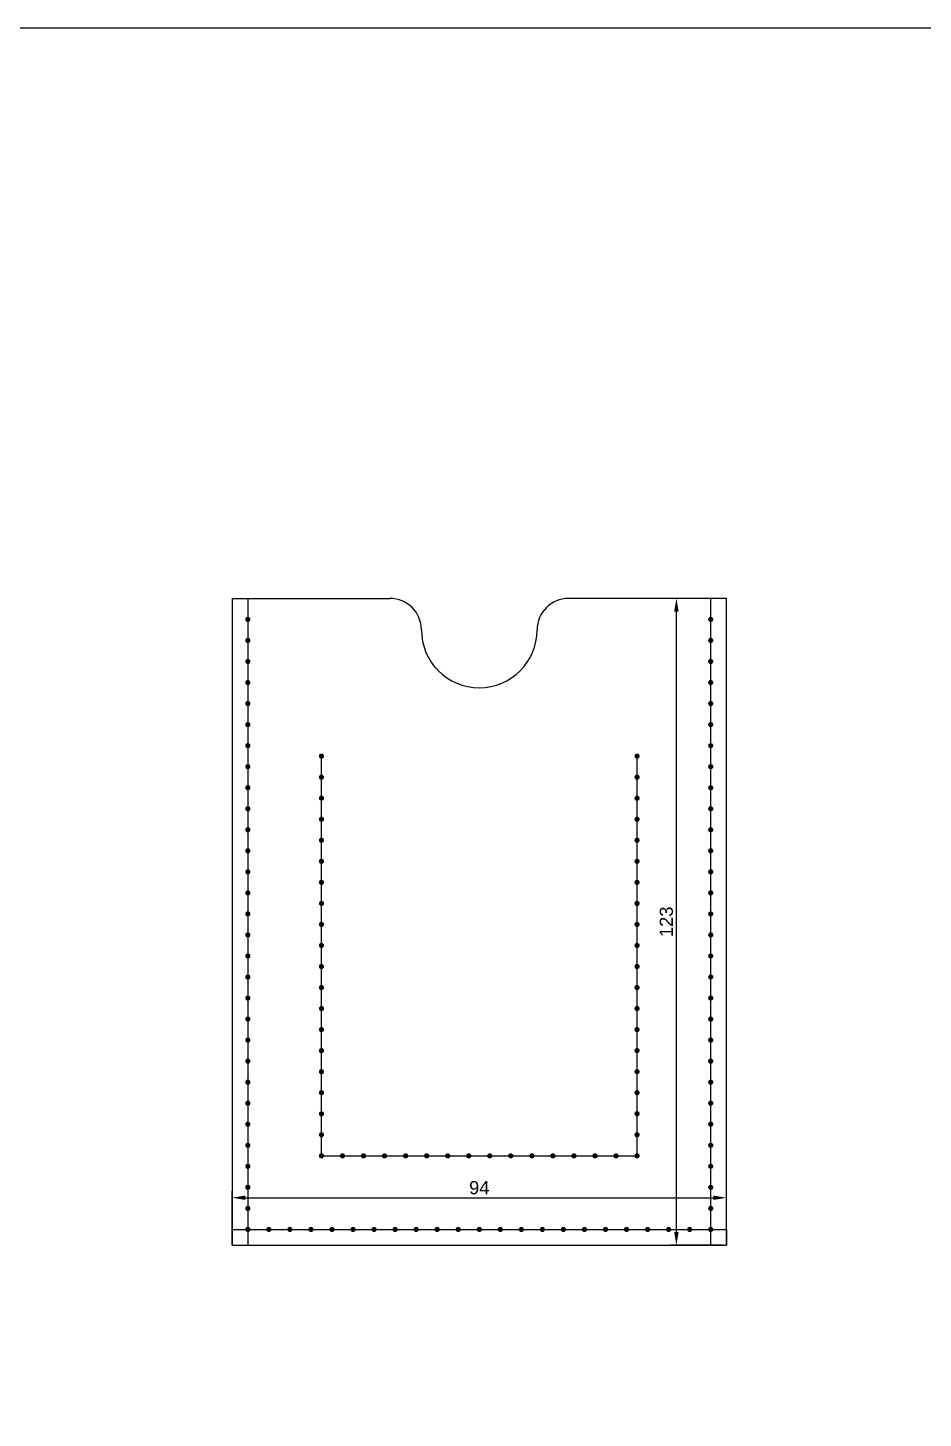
# Model space of a CAD drawing. Header units: millimetres. Extents: x 1335 to 6986, y 304 to 1543.
# Drawn here: x 5789.4 to 5959.7, y 1113.4 to 1377.8 of the extents above; entities that cross this region are included whole.
import ezdxf

# ---------------------------------------------------------------- set-up
doc = ezdxf.new("R2010")
doc.units = ezdxf.units.MM
doc.layers.add('Общий лист', color=7, linetype='Continuous')
doc.styles.get("Standard").update_dxf_attribs({"font": 'arial.ttf'})
doc.dimstyles.new('ISO-25', dxfattribs={"dimtxt": 2.5, "dimasz": 2.5, "dimexe": 1.25, "dimexo": 0.625, "dimtad": 1, "dimtxsty": 'Standard', "dimcen": 2.5, "dimadec": 0, "dimazin": 0, "dimtfac": 1, "dimtmove": 0, "dimatfit": 3, "dimfxl": 1, "dimarcsym": 0})

# ---------------------------------------------------------------- blocks, each defined once
blk = doc.blocks.new('*D107')
at = {"color": 0, "lineweight": -2, "transparency": 16777216}
for p, q in [((5828.28, 1146.94), (5828.28, 1156.6)), ((5922.28, 1146.94), (5922.28, 1156.6)), ((5830.78, 1155.35), (5919.78, 1155.35))]:
    blk.add_line(p, q, dxfattribs=at)
at = {"color": 0, "transparency": 16777216}
for points in [[(5830.78, 1155.76), (5830.78, 1154.93), (5828.28, 1155.35)], [(5919.78, 1155.76), (5919.78, 1154.93), (5922.28, 1155.35)]]:
    blk.add_solid(points, dxfattribs=at)
at = {"layer": 'Defpoints', "color": 0, "transparency": 16777216}
for p in [(5922.28, 1155.35), (5828.28, 1146.32), (5922.28, 1146.32)]:
    blk.add_point(p, dxfattribs=at)
at = {"color": 0, "transparency": 16777216, "insert": (5875.28, 1157.25), "char_height": 2.5, "attachment_point": 5}
blk.add_mtext('94', dxfattribs=at)
blk = doc.blocks.new('*D108')
at = {"color": 0, "lineweight": -2, "transparency": 16777216}
for p, q in [((5921.65, 1269.32), (5911.5, 1269.32)), ((5912.75, 1148.82), (5912.75, 1266.82)), ((5921.65, 1146.32), (5911.5, 1146.32))]:
    blk.add_line(p, q, dxfattribs=at)
at = {"color": 0, "transparency": 16777216}
for points in [[(5912.33, 1266.82), (5913.17, 1266.82), (5912.75, 1269.32)], [(5912.33, 1148.82), (5913.17, 1148.82), (5912.75, 1146.32)]]:
    blk.add_solid(points, dxfattribs=at)
at = {"layer": 'Defpoints', "color": 0, "transparency": 16777216}
for p in [(5912.75, 1269.32), (5922.28, 1269.32), (5922.28, 1146.32)]:
    blk.add_point(p, dxfattribs=at)
at = {"color": 0, "transparency": 16777216, "insert": (5910.85, 1207.82), "char_height": 2.5, "attachment_point": 5, "rotation": 90}
blk.add_mtext('123', dxfattribs=at)

msp = doc.modelspace()

# ---------------------------------------------------------------- hatches: boundary and pattern name
h = msp.add_hatch(color=256)
h.dxf.hatch_style = 1
h.paths.add_polyline_path([(5831.775, 1265.318, 1), (5830.775, 1265.318, 1)])
h = msp.add_hatch(color=256)
h.dxf.hatch_style = 1
h.paths.add_polyline_path([(5919.775, 1265.318, 1), (5918.775, 1265.318, 1)])
h = msp.add_hatch(color=256)
h.dxf.hatch_style = 1
h.paths.add_polyline_path([(5831.775, 1261.318, 1), (5830.775, 1261.318, 1)])
h = msp.add_hatch(color=256)
h.dxf.hatch_style = 1
h.paths.add_polyline_path([(5919.775, 1261.318, 1), (5918.775, 1261.318, 1)])
h = msp.add_hatch(color=256)
h.dxf.hatch_style = 1
h.paths.add_polyline_path([(5831.775, 1257.318, 1), (5830.775, 1257.318, 1)])
h = msp.add_hatch(color=256)
h.dxf.hatch_style = 1
h.paths.add_polyline_path([(5919.775, 1257.318, 1), (5918.775, 1257.318, 1)])
h = msp.add_hatch(color=256)
h.dxf.hatch_style = 1
h.paths.add_polyline_path([(5831.775, 1253.318, 1), (5830.775, 1253.318, 1)])
h = msp.add_hatch(color=256)
h.dxf.hatch_style = 1
h.paths.add_polyline_path([(5919.775, 1253.318, 1), (5918.775, 1253.318, 1)])
h = msp.add_hatch(color=256)
h.dxf.hatch_style = 1
h.paths.add_polyline_path([(5831.775, 1249.318, 1), (5830.775, 1249.318, 1)])
h = msp.add_hatch(color=256)
h.dxf.hatch_style = 1
h.paths.add_polyline_path([(5919.775, 1249.318, 1), (5918.775, 1249.318, 1)])
h = msp.add_hatch(color=256)
h.dxf.hatch_style = 1
h.paths.add_polyline_path([(5831.775, 1245.318, 1), (5830.775, 1245.318, 1)])
h = msp.add_hatch(color=256)
h.dxf.hatch_style = 1
h.paths.add_polyline_path([(5919.775, 1245.318, 1), (5918.775, 1245.318, 1)])
h = msp.add_hatch(color=256)
h.dxf.hatch_style = 1
h.paths.add_polyline_path([(5831.775, 1241.318, 1), (5830.775, 1241.318, 1)])
h = msp.add_hatch(color=256)
h.dxf.hatch_style = 1
h.paths.add_polyline_path([(5919.775, 1241.318, 1), (5918.775, 1241.318, 1)])
h = msp.add_hatch(color=256)
h.dxf.hatch_style = 1
h.paths.add_polyline_path([(5831.775, 1237.318, 1), (5830.775, 1237.318, 1)])
h = msp.add_hatch(color=256)
h.dxf.hatch_style = 1
h.paths.add_polyline_path([(5845.775, 1239.318, 1), (5844.775, 1239.318, 1)])
h = msp.add_hatch(color=256)
h.dxf.hatch_style = 1
h.paths.add_polyline_path([(5905.775, 1239.318, 1), (5904.775, 1239.318, 1)])
h = msp.add_hatch(color=256)
h.dxf.hatch_style = 1
h.paths.add_polyline_path([(5919.775, 1237.318, 1), (5918.775, 1237.318, 1)])
h = msp.add_hatch(color=256)
h.dxf.hatch_style = 1
h.paths.add_polyline_path([(5845.775, 1235.318, 1), (5844.775, 1235.318, 1)])
h = msp.add_hatch(color=256)
h.dxf.hatch_style = 1
h.paths.add_polyline_path([(5905.775, 1235.318, 1), (5904.775, 1235.318, 1)])
h = msp.add_hatch(color=256)
h.dxf.hatch_style = 1
h.paths.add_polyline_path([(5831.775, 1233.318, 1), (5830.775, 1233.318, 1)])
h = msp.add_hatch(color=256)
h.dxf.hatch_style = 1
h.paths.add_polyline_path([(5919.775, 1233.318, 1), (5918.775, 1233.318, 1)])
h = msp.add_hatch(color=256)
h.dxf.hatch_style = 1
h.paths.add_polyline_path([(5831.775, 1229.318, 1), (5830.775, 1229.318, 1)])
h = msp.add_hatch(color=256)
h.dxf.hatch_style = 1
h.paths.add_polyline_path([(5845.775, 1231.318, 1), (5844.775, 1231.318, 1)])
h = msp.add_hatch(color=256)
h.dxf.hatch_style = 1
h.paths.add_polyline_path([(5905.775, 1231.318, 1), (5904.775, 1231.318, 1)])
h = msp.add_hatch(color=256)
h.dxf.hatch_style = 1
h.paths.add_polyline_path([(5919.775, 1229.318, 1), (5918.775, 1229.318, 1)])
h = msp.add_hatch(color=256)
h.dxf.hatch_style = 1
h.paths.add_polyline_path([(5845.775, 1227.318, 1), (5844.775, 1227.318, 1)])
h = msp.add_hatch(color=256)
h.dxf.hatch_style = 1
h.paths.add_polyline_path([(5905.775, 1227.318, 1), (5904.775, 1227.318, 1)])
h = msp.add_hatch(color=256)
h.dxf.hatch_style = 1
h.paths.add_polyline_path([(5831.775, 1225.318, 1), (5830.775, 1225.318, 1)])
h = msp.add_hatch(color=256)
h.dxf.hatch_style = 1
h.paths.add_polyline_path([(5919.775, 1225.318, 1), (5918.775, 1225.318, 1)])
h = msp.add_hatch(color=256)
h.dxf.hatch_style = 1
h.paths.add_polyline_path([(5831.775, 1221.318, 1), (5830.775, 1221.318, 1)])
h = msp.add_hatch(color=256)
h.dxf.hatch_style = 1
h.paths.add_polyline_path([(5845.775, 1223.318, 1), (5844.775, 1223.318, 1)])
h = msp.add_hatch(color=256)
h.dxf.hatch_style = 1
h.paths.add_polyline_path([(5905.775, 1223.318, 1), (5904.775, 1223.318, 1)])
h = msp.add_hatch(color=256)
h.dxf.hatch_style = 1
h.paths.add_polyline_path([(5919.775, 1221.318, 1), (5918.775, 1221.318, 1)])
h = msp.add_hatch(color=256)
h.dxf.hatch_style = 1
h.paths.add_polyline_path([(5845.775, 1219.318, 1), (5844.775, 1219.318, 1)])
h = msp.add_hatch(color=256)
h.dxf.hatch_style = 1
h.paths.add_polyline_path([(5905.775, 1219.318, 1), (5904.775, 1219.318, 1)])
h = msp.add_hatch(color=256)
h.dxf.hatch_style = 1
h.paths.add_polyline_path([(5831.775, 1217.318, 1), (5830.775, 1217.318, 1)])
h = msp.add_hatch(color=256)
h.dxf.hatch_style = 1
h.paths.add_polyline_path([(5919.775, 1217.318, 1), (5918.775, 1217.318, 1)])
h = msp.add_hatch(color=256)
h.dxf.hatch_style = 1
h.paths.add_polyline_path([(5831.775, 1213.318, 1), (5830.775, 1213.318, 1)])
h = msp.add_hatch(color=256)
h.dxf.hatch_style = 1
h.paths.add_polyline_path([(5845.775, 1215.318, 1), (5844.775, 1215.318, 1)])
h = msp.add_hatch(color=256)
h.dxf.hatch_style = 1
h.paths.add_polyline_path([(5905.775, 1215.318, 1), (5904.775, 1215.318, 1)])
h = msp.add_hatch(color=256)
h.dxf.hatch_style = 1
h.paths.add_polyline_path([(5919.775, 1213.318, 1), (5918.775, 1213.318, 1)])
h = msp.add_hatch(color=256)
h.dxf.hatch_style = 1
h.paths.add_polyline_path([(5845.775, 1211.318, 1), (5844.775, 1211.318, 1)])
h = msp.add_hatch(color=256)
h.dxf.hatch_style = 1
h.paths.add_polyline_path([(5905.775, 1211.318, 1), (5904.775, 1211.318, 1)])
h = msp.add_hatch(color=256)
h.dxf.hatch_style = 1
h.paths.add_polyline_path([(5831.775, 1209.318, 1), (5830.775, 1209.318, 1)])
h = msp.add_hatch(color=256)
h.dxf.hatch_style = 1
h.paths.add_polyline_path([(5919.775, 1209.318, 1), (5918.775, 1209.318, 1)])
h = msp.add_hatch(color=256)
h.dxf.hatch_style = 1
h.paths.add_polyline_path([(5831.775, 1205.318, 1), (5830.775, 1205.318, 1)])
h = msp.add_hatch(color=256)
h.dxf.hatch_style = 1
h.paths.add_polyline_path([(5845.775, 1207.318, 1), (5844.775, 1207.318, 1)])
h = msp.add_hatch(color=256)
h.dxf.hatch_style = 1
h.paths.add_polyline_path([(5905.775, 1207.318, 1), (5904.775, 1207.318, 1)])
h = msp.add_hatch(color=256)
h.dxf.hatch_style = 1
h.paths.add_polyline_path([(5919.775, 1205.318, 1), (5918.775, 1205.318, 1)])
h = msp.add_hatch(color=256)
h.dxf.hatch_style = 1
h.paths.add_polyline_path([(5845.775, 1203.318, 1), (5844.775, 1203.318, 1)])
h = msp.add_hatch(color=256)
h.dxf.hatch_style = 1
h.paths.add_polyline_path([(5905.775, 1203.318, 1), (5904.775, 1203.318, 1)])
h = msp.add_hatch(color=256)
h.dxf.hatch_style = 1
h.paths.add_polyline_path([(5831.775, 1201.318, 1), (5830.775, 1201.318, 1)])
h = msp.add_hatch(color=256)
h.dxf.hatch_style = 1
h.paths.add_polyline_path([(5919.775, 1201.318, 1), (5918.775, 1201.318, 1)])
h = msp.add_hatch(color=256)
h.dxf.hatch_style = 1
h.paths.add_polyline_path([(5831.775, 1197.318, 1), (5830.775, 1197.318, 1)])
h = msp.add_hatch(color=256)
h.dxf.hatch_style = 1
h.paths.add_polyline_path([(5845.775, 1199.318, 1), (5844.775, 1199.318, 1)])
h = msp.add_hatch(color=256)
h.dxf.hatch_style = 1
h.paths.add_polyline_path([(5905.775, 1199.318, 1), (5904.775, 1199.318, 1)])
h = msp.add_hatch(color=256)
h.dxf.hatch_style = 1
h.paths.add_polyline_path([(5919.775, 1197.318, 1), (5918.775, 1197.318, 1)])
h = msp.add_hatch(color=256)
h.dxf.hatch_style = 1
h.paths.add_polyline_path([(5845.775, 1195.318, 1), (5844.775, 1195.318, 1)])
h = msp.add_hatch(color=256)
h.dxf.hatch_style = 1
h.paths.add_polyline_path([(5905.775, 1195.318, 1), (5904.775, 1195.318, 1)])
h = msp.add_hatch(color=256)
h.dxf.hatch_style = 1
h.paths.add_polyline_path([(5831.775, 1193.318, 1), (5830.775, 1193.318, 1)])
h = msp.add_hatch(color=256)
h.dxf.hatch_style = 1
h.paths.add_polyline_path([(5919.775, 1193.318, 1), (5918.775, 1193.318, 1)])
h = msp.add_hatch(color=256)
h.dxf.hatch_style = 1
h.paths.add_polyline_path([(5831.775, 1189.318, 1), (5830.775, 1189.318, 1)])
h = msp.add_hatch(color=256)
h.dxf.hatch_style = 1
h.paths.add_polyline_path([(5845.775, 1191.318, 1), (5844.775, 1191.318, 1)])
h = msp.add_hatch(color=256)
h.dxf.hatch_style = 1
h.paths.add_polyline_path([(5905.775, 1191.318, 1), (5904.775, 1191.318, 1)])
h = msp.add_hatch(color=256)
h.dxf.hatch_style = 1
h.paths.add_polyline_path([(5919.775, 1189.318, 1), (5918.775, 1189.318, 1)])
h = msp.add_hatch(color=256)
h.dxf.hatch_style = 1
h.paths.add_polyline_path([(5845.775, 1187.318, 1), (5844.775, 1187.318, 1)])
h = msp.add_hatch(color=256)
h.dxf.hatch_style = 1
h.paths.add_polyline_path([(5905.775, 1187.318, 1), (5904.775, 1187.318, 1)])
h = msp.add_hatch(color=256)
h.dxf.hatch_style = 1
h.paths.add_polyline_path([(5831.775, 1185.318, 1), (5830.775, 1185.318, 1)])
h = msp.add_hatch(color=256)
h.dxf.hatch_style = 1
h.paths.add_polyline_path([(5919.775, 1185.318, 1), (5918.775, 1185.318, 1)])
h = msp.add_hatch(color=256)
h.dxf.hatch_style = 1
h.paths.add_polyline_path([(5845.775, 1183.318, 1), (5844.775, 1183.318, 1)])
h = msp.add_hatch(color=256)
h.dxf.hatch_style = 1
h.paths.add_polyline_path([(5905.775, 1183.318, 1), (5904.775, 1183.318, 1)])
h = msp.add_hatch(color=256)
h.dxf.hatch_style = 1
h.paths.add_polyline_path([(5831.775, 1181.318, 1), (5830.775, 1181.318, 1)])
h = msp.add_hatch(color=256)
h.dxf.hatch_style = 1
h.paths.add_polyline_path([(5845.775, 1179.318, 1), (5844.775, 1179.318, 1)])
h = msp.add_hatch(color=256)
h.dxf.hatch_style = 1
h.paths.add_polyline_path([(5905.775, 1179.318, 1), (5904.775, 1179.318, 1)])
h = msp.add_hatch(color=256)
h.dxf.hatch_style = 1
h.paths.add_polyline_path([(5919.775, 1181.318, 1), (5918.775, 1181.318, 1)])
h = msp.add_hatch(color=256)
h.dxf.hatch_style = 1
h.paths.add_polyline_path([(5831.775, 1177.318, 1), (5830.775, 1177.318, 1)])
h = msp.add_hatch(color=256)
h.dxf.hatch_style = 1
h.paths.add_polyline_path([(5919.775, 1177.318, 1), (5918.775, 1177.318, 1)])
h = msp.add_hatch(color=256)
h.dxf.hatch_style = 1
h.paths.add_polyline_path([(5845.775, 1175.318, 1), (5844.775, 1175.318, 1)])
h = msp.add_hatch(color=256)
h.dxf.hatch_style = 1
h.paths.add_polyline_path([(5905.775, 1175.318, 1), (5904.775, 1175.318, 1)])
h = msp.add_hatch(color=256)
h.dxf.hatch_style = 1
h.paths.add_polyline_path([(5831.775, 1173.318, 1), (5830.775, 1173.318, 1)])
h = msp.add_hatch(color=256)
h.dxf.hatch_style = 1
h.paths.add_polyline_path([(5845.775, 1171.318, 1), (5844.775, 1171.318, 1)])
h = msp.add_hatch(color=256)
h.dxf.hatch_style = 1
h.paths.add_polyline_path([(5905.775, 1171.318, 1), (5904.775, 1171.318, 1)])
h = msp.add_hatch(color=256)
h.dxf.hatch_style = 1
h.paths.add_polyline_path([(5919.775, 1173.318, 1), (5918.775, 1173.318, 1)])
h = msp.add_hatch(color=256)
h.dxf.hatch_style = 1
h.paths.add_polyline_path([(5831.775, 1169.318, 1), (5830.775, 1169.318, 1)])
h = msp.add_hatch(color=256)
h.dxf.hatch_style = 1
h.paths.add_polyline_path([(5919.775, 1169.318, 1), (5918.775, 1169.318, 1)])
h = msp.add_hatch(color=256)
h.dxf.hatch_style = 1
h.paths.add_polyline_path([(5845.775, 1167.318, 1), (5844.775, 1167.318, 1)])
h = msp.add_hatch(color=256)
h.dxf.hatch_style = 1
h.paths.add_polyline_path([(5905.775, 1167.318, 1), (5904.775, 1167.318, 1)])
h = msp.add_hatch(color=256)
h.dxf.hatch_style = 1
h.paths.add_polyline_path([(5831.775, 1165.318, 1), (5830.775, 1165.318, 1)])
h = msp.add_hatch(color=256)
h.dxf.hatch_style = 1
h.paths.add_polyline_path([(5845.775, 1163.318, 1), (5844.775, 1163.318, 1)])
h = msp.add_hatch(color=256)
h.dxf.hatch_style = 1
h.paths.add_polyline_path([(5849.775, 1163.318, 1), (5848.775, 1163.318, 1)])
h = msp.add_hatch(color=256)
h.dxf.hatch_style = 1
h.paths.add_polyline_path([(5853.775, 1163.318, 1), (5852.775, 1163.318, 1)])
h = msp.add_hatch(color=256)
h.dxf.hatch_style = 1
h.paths.add_polyline_path([(5857.775, 1163.318, 1), (5856.775, 1163.318, 1)])
h = msp.add_hatch(color=256)
h.dxf.hatch_style = 1
h.paths.add_polyline_path([(5861.775, 1163.318, 1), (5860.775, 1163.318, 1)])
h = msp.add_hatch(color=256)
h.dxf.hatch_style = 1
h.paths.add_polyline_path([(5865.775, 1163.318, 1), (5864.775, 1163.318, 1)])
h = msp.add_hatch(color=256)
h.dxf.hatch_style = 1
h.paths.add_polyline_path([(5869.775, 1163.318, 1), (5868.775, 1163.318, 1)])
h = msp.add_hatch(color=256)
h.dxf.hatch_style = 1
h.paths.add_polyline_path([(5873.775, 1163.318, 1), (5872.775, 1163.318, 1)])
h = msp.add_hatch(color=256)
h.dxf.hatch_style = 1
h.paths.add_polyline_path([(5877.775, 1163.318, 1), (5876.775, 1163.318, 1)])
h = msp.add_hatch(color=256)
h.dxf.hatch_style = 1
h.paths.add_polyline_path([(5881.775, 1163.318, 1), (5880.775, 1163.318, 1)])
h = msp.add_hatch(color=256)
h.dxf.hatch_style = 1
h.paths.add_polyline_path([(5885.775, 1163.318, 1), (5884.775, 1163.318, 1)])
h = msp.add_hatch(color=256)
h.dxf.hatch_style = 1
h.paths.add_polyline_path([(5889.775, 1163.318, 1), (5888.775, 1163.318, 1)])
h = msp.add_hatch(color=256)
h.dxf.hatch_style = 1
h.paths.add_polyline_path([(5893.775, 1163.318, 1), (5892.775, 1163.318, 1)])
h = msp.add_hatch(color=256)
h.dxf.hatch_style = 1
h.paths.add_polyline_path([(5897.775, 1163.318, 1), (5896.775, 1163.318, 1)])
h = msp.add_hatch(color=256)
h.dxf.hatch_style = 1
h.paths.add_polyline_path([(5901.775, 1163.318, 1), (5900.775, 1163.318, 1)])
h = msp.add_hatch(color=256)
h.dxf.hatch_style = 1
h.paths.add_polyline_path([(5905.775, 1163.318, 1), (5904.775, 1163.318, 1)])
h = msp.add_hatch(color=256)
h.dxf.hatch_style = 1
h.paths.add_polyline_path([(5905.775, 1163.318, 1), (5904.775, 1163.318, 1)])
h = msp.add_hatch(color=256)
h.dxf.hatch_style = 1
h.paths.add_polyline_path([(5919.775, 1165.318, 1), (5918.775, 1165.318, 1)])
h = msp.add_hatch(color=256)
h.dxf.hatch_style = 1
h.paths.add_polyline_path([(5831.775, 1161.318, 1), (5830.775, 1161.318, 1)])
h = msp.add_hatch(color=256)
h.dxf.hatch_style = 1
h.paths.add_polyline_path([(5919.775, 1161.318, 1), (5918.775, 1161.318, 1)])
h = msp.add_hatch(color=256)
h.dxf.hatch_style = 1
h.paths.add_polyline_path([(5831.775, 1157.318, 1), (5830.775, 1157.318, 1)])
h = msp.add_hatch(color=256)
h.dxf.hatch_style = 1
h.paths.add_polyline_path([(5919.775, 1157.318, 1), (5918.775, 1157.318, 1)])
h = msp.add_hatch(color=256)
h.dxf.hatch_style = 1
h.paths.add_polyline_path([(5831.775, 1153.318, 1), (5830.775, 1153.318, 1)])
h = msp.add_hatch(color=256)
h.dxf.hatch_style = 1
h.paths.add_polyline_path([(5919.775, 1153.318, 1), (5918.775, 1153.318, 1)])
h = msp.add_hatch(color=256)
h.dxf.hatch_style = 1
h.paths.add_polyline_path([(5831.775, 1149.318, 1), (5830.775, 1149.318, 1)])
h = msp.add_hatch(color=256)
h.dxf.hatch_style = 1
h.paths.add_polyline_path([(5835.775, 1149.318, 1), (5834.775, 1149.318, 1)])
h = msp.add_hatch(color=256)
h.dxf.hatch_style = 1
h.paths.add_polyline_path([(5839.775, 1149.318, 1), (5838.775, 1149.318, 1)])
h = msp.add_hatch(color=256)
h.dxf.hatch_style = 1
h.paths.add_polyline_path([(5843.775, 1149.318, 1), (5842.775, 1149.318, 1)])
h = msp.add_hatch(color=256)
h.dxf.hatch_style = 1
h.paths.add_polyline_path([(5847.775, 1149.318, 1), (5846.775, 1149.318, 1)])
h = msp.add_hatch(color=256)
h.dxf.hatch_style = 1
h.paths.add_polyline_path([(5851.775, 1149.318, 1), (5850.775, 1149.318, 1)])
h = msp.add_hatch(color=256)
h.dxf.hatch_style = 1
h.paths.add_polyline_path([(5855.775, 1149.318, 1), (5854.775, 1149.318, 1)])
h = msp.add_hatch(color=256)
h.dxf.hatch_style = 1
h.paths.add_polyline_path([(5859.775, 1149.318, 1), (5858.775, 1149.318, 1)])
h = msp.add_hatch(color=256)
h.dxf.hatch_style = 1
h.paths.add_polyline_path([(5863.775, 1149.318, 1), (5862.775, 1149.318, 1)])
h = msp.add_hatch(color=256)
h.dxf.hatch_style = 1
h.paths.add_polyline_path([(5867.775, 1149.318, 1), (5866.775, 1149.318, 1)])
h = msp.add_hatch(color=256)
h.dxf.hatch_style = 1
h.paths.add_polyline_path([(5871.775, 1149.318, 1), (5870.775, 1149.318, 1)])
h = msp.add_hatch(color=256)
h.dxf.hatch_style = 1
h.paths.add_polyline_path([(5875.775, 1149.318, 1), (5874.775, 1149.318, 1)])
h = msp.add_hatch(color=256)
h.dxf.hatch_style = 1
h.paths.add_polyline_path([(5879.775, 1149.318, 1), (5878.775, 1149.318, 1)])
h = msp.add_hatch(color=256)
h.dxf.hatch_style = 1
h.paths.add_polyline_path([(5883.775, 1149.318, 1), (5882.775, 1149.318, 1)])
h = msp.add_hatch(color=256)
h.dxf.hatch_style = 1
h.paths.add_polyline_path([(5887.775, 1149.318, 1), (5886.775, 1149.318, 1)])
h = msp.add_hatch(color=256)
h.dxf.hatch_style = 1
h.paths.add_polyline_path([(5891.775, 1149.318, 1), (5890.775, 1149.318, 1)])
h = msp.add_hatch(color=256)
h.dxf.hatch_style = 1
h.paths.add_polyline_path([(5895.775, 1149.318, 1), (5894.775, 1149.318, 1)])
h = msp.add_hatch(color=256)
h.dxf.hatch_style = 1
h.paths.add_polyline_path([(5899.775, 1149.318, 1), (5898.775, 1149.318, 1)])
h = msp.add_hatch(color=256)
h.dxf.hatch_style = 1
h.paths.add_polyline_path([(5903.775, 1149.318, 1), (5902.775, 1149.318, 1)])
h = msp.add_hatch(color=256)
h.dxf.hatch_style = 1
h.paths.add_polyline_path([(5907.775, 1149.318, 1), (5906.775, 1149.318, 1)])
h = msp.add_hatch(color=256)
h.dxf.hatch_style = 1
h.paths.add_polyline_path([(5911.775, 1149.318, 1), (5910.775, 1149.318, 1)])
h = msp.add_hatch(color=256)
h.dxf.hatch_style = 1
h.paths.add_polyline_path([(5915.775, 1149.318, 1), (5914.775, 1149.318, 1)])
h = msp.add_hatch(color=256)
h.dxf.hatch_style = 1
h.paths.add_polyline_path([(5919.775, 1149.318, 1), (5918.775, 1149.318, 1)])

# ---------------------------------------------------------------- linework, layer by layer
for p, q in [((5828.275, 1269.318), (5828.275, 1146.318)), ((5828.275, 1269.318), (5831.275, 1269.318)), ((5828.275, 1269.318), (5858.275, 1269.318)), ((5831.275, 1269.318), (5831.275, 1146.318)), ((5922.275, 1269.318), (5892.275, 1269.318)), ((5919.275, 1146.318), (5919.275, 1269.318)), ((5922.275, 1146.318), (5922.275, 1269.318)), ((5845.275, 1163.318), (5845.275, 1239.318)), ((5905.275, 1163.318), (5905.275, 1239.318)), ((5845.275, 1163.318), (5905.275, 1163.318)), ((5828.275, 1146.318), (5828.275, 1149.318)), ((5828.275, 1149.318), (5922.275, 1149.318)), ((5922.275, 1149.318), (5922.275, 1146.318)), ((5828.275, 1146.318), (5922.275, 1146.318))]:
    msp.add_line(p, q)
for centre, radius, start, end in [((5858.275, 1263.318), 6, 0, 90), ((5892.275, 1263.318), 6, 90, 180), ((5875.275, 1263.318), 11, 180, 0)]:
    msp.add_arc(centre, radius, start, end)
at = {"layer": 'Общий лист', "color": 2}
msp.add_lwpolyline([(5326.319, 1377.818), (6986.189, 1377.818), (6986.189, 303.806), (5326.319, 303.806)], close=True, dxfattribs=at)

# ---------------------------------------------------------------- dimensions: what is measured, and where the dimension line sits
at = {"color": 3}
dim = msp.add_linear_dim(base=(5912.751, 1269.318), p1=(5922.275, 1146.318), p2=(5922.275, 1269.318), angle=90, dimstyle='ISO-25', dxfattribs=at)
dim.commit()
dim.dimension.update_dxf_attribs({"geometry": '*D108', "text_midpoint": (5910.849, 1207.818)})
dim = msp.add_linear_dim(base=(5922.275, 1155.346), p1=(5828.275, 1146.318), p2=(5922.275, 1146.318), dimstyle='ISO-25', dxfattribs=at)
dim.commit()
dim.dimension.update_dxf_attribs({"geometry": '*D107', "text_midpoint": (5875.275, 1157.247)})

doc.saveas('drawing.dxf')
